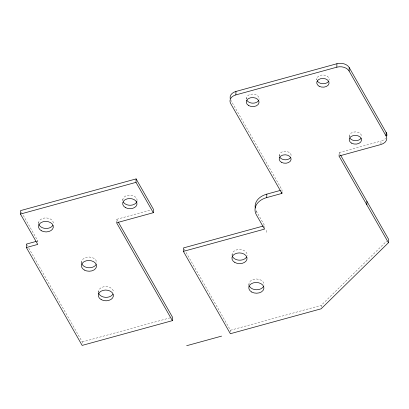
<?xml version="1.0" encoding="UTF-8"?>
<svg xmlns="http://www.w3.org/2000/svg" width="409" height="409" viewBox="0 0 409 409"><rect width="100%" height="100%" fill="white"/><g stroke="black" fill="none" stroke-linecap="round" stroke-linejoin="round"><path stroke-width="0.31" stroke-dasharray="2.04 1.53" d="M116.596 222.787L116.708 219.316L150.348 210.088M246.397 99.065L246.433 97.915M256.479 212.583L256.515 211.438A18.875 13.395 1.8 0 1 255.732 209.761M264.546 228.539L264.633 225.656L256.515 211.438M266.382 232.373L266.458 229.878M279.281 156.627L279.337 154.899M281.98 191.678L282.031 189.95L230.783 100.108M316.883 78.656L316.847 79.811A6.181 4.387 1.8 0 1 323.033 74.959A6.181 4.387 1.8 0 1 329.127 80.036M349.322 136.749L349.358 135.599M380.943 143.948L381.035 141.069A9.438 6.697 1.8 0 0 385.615 138.314M37.822 242.108L37.858 240.957L22.761 214.469M38.635 223.518L38.671 222.363M81.544 262.706L81.585 261.55M82.219 343.1L82.26 341.944L28.047 246.847M98.405 292.277L98.441 291.121M122.797 200.522L122.833 199.372M232.056 255.134L232.092 253.979M230.4 331.99L230.456 330.262L185.706 251.786M248.861 286.423L248.953 283.529M321.188 307.077L321.244 305.349L386.73 241.054M339 156.033L339.107 152.577L381.035 141.069M36.657 241.284L37.858 240.957M82.26 341.944L171.877 317.353M230.456 330.262L321.244 305.349M339.107 152.577L340.375 154.791M184.132 249.025L185.389 251.233M116.708 219.316L117.966 221.53M21.503 212.261L22.444 213.917M26.473 244.081L27.735 246.29M81.575 262.956A7.582 5.378 1.8 0 1 89.126 257.021A7.582 5.378 1.8 0 1 96.601 263.248M122.772 200.262A7.178 5.097 1.8 0 1 130.292 195.088A7.178 5.097 1.8 0 1 137.056 200.977M98.431 292.527A7.582 5.378 1.8 0 1 105.66 286.586A7.582 5.378 1.8 0 1 113.518 292.353M38.61 223.283A7.434 5.276 1.8 0 1 46.391 217.931A7.434 5.276 1.8 0 1 53.395 224.025M232.087 255.385A7.582 5.378 1.8 0 1 239.638 249.444A7.582 5.378 1.8 0 1 247.113 255.671M248.943 284.93A7.582 5.378 1.8 0 1 256.499 278.994A7.582 5.378 1.8 0 1 263.974 285.216M246.428 99.101A6.401 4.54 1.8 0 1 252.803 94.085A6.401 4.54 1.8 0 1 259.112 99.341M279.327 156.003A5.971 4.238 1.8 0 1 285.277 151.325A5.971 4.238 1.8 0 1 291.162 156.228M349.347 136.744A6.181 4.387 1.8 0 1 355.508 131.903A6.181 4.387 1.8 0 1 361.602 136.979"/><path stroke-width="0.61" d="M340.687 155.348L388.55 239.265L388.443 242.726L321.131 308.81L230.349 333.718L183.39 251.382L183.498 247.92L263.406 225.993M183.39 251.382L264.526 229.117L256.407 214.883A18.875 13.395 1.8 0 1 266.74 197.578L281.924 193.411L230.676 103.564A9.438 6.697 1.8 0 1 235.845 94.903L235.952 91.452L336.929 63.732A9.438 6.697 1.8 0 1 349.23 67.592L386.592 133.247A9.438 6.697 1.8 0 1 386.817 135.86M266.74 197.578L266.847 194.127L280.211 190.451M281.924 193.411L281.959 192.256M235.845 94.908L336.817 67.183L336.929 63.732M388.443 242.726L339 156.033L380.927 144.52A9.438 6.697 1.8 0 0 386.485 136.703L349.122 71.043L349.23 67.592M386.091 135.865L386.203 132.414M26.365 247.537L37.746 244.413L20.45 214.06L20.557 210.609L136.11 178.907L153.406 209.25L153.298 212.706L116.596 222.787L172.383 320.651L82.148 345.406L26.365 247.537L26.473 244.081L36.058 241.448M153.298 212.706L135.998 182.363L136.11 178.907M172.383 320.651L172.491 317.185L118.283 222.082M366.817 204.812L366.929 201.351M20.45 214.06L135.998 182.363M186.673 345.707L221.612 336.116M52.884 225.344A7.434 5.276 1.8 0 1 45.348 228.437A7.434 5.276 1.8 0 1 38.773 224.198M112.94 294.163A7.582 5.378 1.8 0 1 105.251 297.317A7.582 5.378 1.8 0 1 98.543 292.992M136.943 201.412A7.178 5.097 1.8 0 1 130.532 205.262A7.178 5.097 1.8 0 1 123.298 201.995M96.079 264.592A7.582 5.378 1.8 0 1 88.395 267.747A7.582 5.378 1.8 0 1 81.688 263.422M246.591 257.016A7.582 5.378 1.8 0 1 238.907 260.17A7.582 5.378 1.8 0 1 232.194 255.845M263.452 286.566A7.582 5.378 1.8 0 1 256.428 289.751A7.582 5.378 1.8 0 1 249.449 286.3M230.16 98.405A9.438 6.697 1.8 0 1 235.952 91.447M336.817 67.183A9.438 6.697 1.8 0 1 349.122 71.043M255.262 208.033A18.875 13.395 1.8 0 1 266.847 194.127M258.672 100.476A6.401 4.54 1.8 0 1 252.742 103.17A6.401 4.54 1.8 0 1 246.852 100.256M328.703 81.135A6.181 4.387 1.8 0 1 322.972 83.733A6.181 4.387 1.8 0 1 317.282 80.916M290.753 157.286A5.971 4.238 1.8 0 1 285.221 159.801A5.971 4.238 1.8 0 1 279.725 157.076M361.178 138.073A6.181 4.387 1.8 0 1 355.447 140.676A6.181 4.387 1.8 0 1 349.756 137.859M41.37 230.748A7.434 5.276 1.8 0 0 53.282 227.481A7.434 5.276 1.8 0 0 43.114 221.724A7.434 5.276 1.8 0 0 41.37 230.748M84.341 270.037A7.582 5.378 1.8 0 0 96.488 266.704A7.582 5.378 1.8 0 0 86.115 260.83A7.582 5.378 1.8 0 0 84.341 270.037M101.197 299.608A7.582 5.378 1.8 0 0 113.349 296.274A7.582 5.378 1.8 0 0 102.976 290.4A7.582 5.378 1.8 0 0 101.197 299.608M125.435 207.588A7.178 5.097 1.8 0 0 136.943 204.428A7.178 5.097 1.8 0 0 127.122 198.866A7.178 5.097 1.8 0 0 125.435 207.588M234.853 262.466A7.582 5.378 1.8 0 0 247.005 259.132A7.582 5.378 1.8 0 0 236.627 253.263A7.582 5.378 1.8 0 0 234.853 262.466M251.714 292.026A7.582 5.378 1.8 0 0 263.861 288.693A7.582 5.378 1.8 0 0 253.488 282.818A7.582 5.378 1.8 0 0 251.714 292.026M351.587 143.155A6.181 4.387 1.8 0 0 361.495 140.435A6.181 4.387 1.8 0 0 353.033 135.645A6.181 4.387 1.8 0 0 351.587 143.155M281.484 162.312A5.971 4.238 1.8 0 0 291.055 159.684A5.971 4.238 1.8 0 0 282.885 155.062A5.971 4.238 1.8 0 0 281.484 162.312M319.112 86.217A6.181 4.387 1.8 0 0 329.02 83.497A6.181 4.387 1.8 0 0 320.559 78.712A6.181 4.387 1.8 0 0 319.112 86.217M248.749 105.609A6.401 4.54 1.8 0 0 259.004 102.797A6.401 4.54 1.8 0 0 250.247 97.838A6.401 4.54 1.8 0 0 248.749 105.609"/></g></svg>
